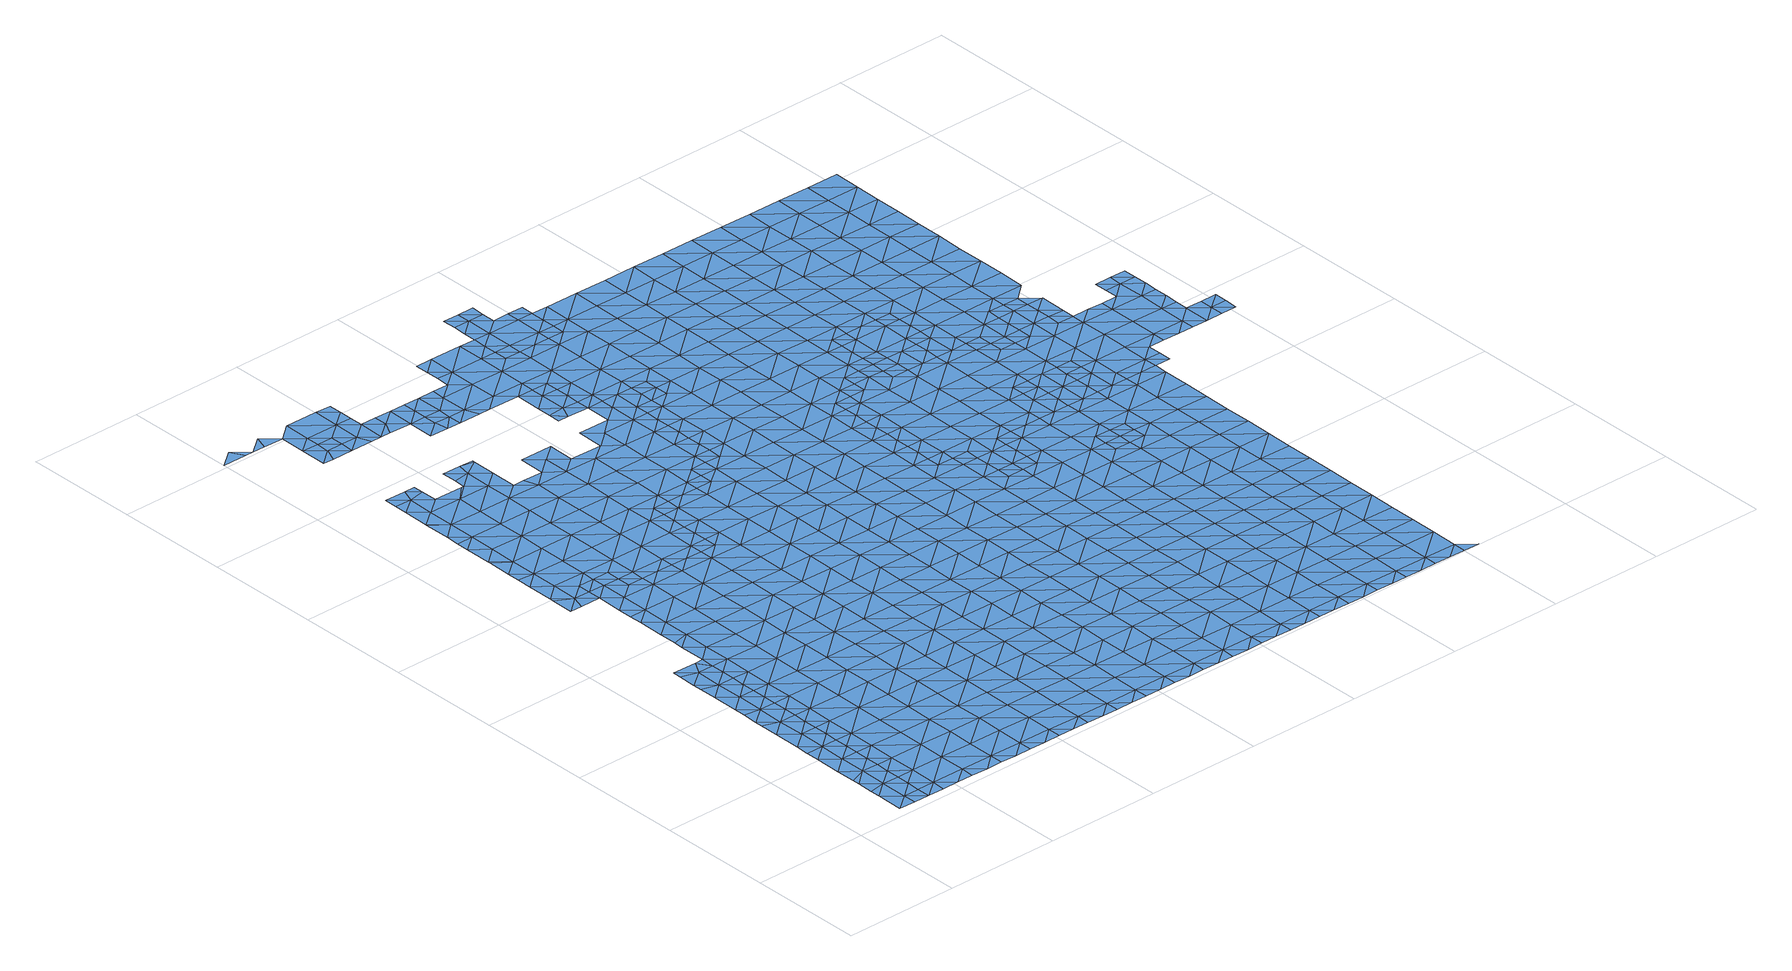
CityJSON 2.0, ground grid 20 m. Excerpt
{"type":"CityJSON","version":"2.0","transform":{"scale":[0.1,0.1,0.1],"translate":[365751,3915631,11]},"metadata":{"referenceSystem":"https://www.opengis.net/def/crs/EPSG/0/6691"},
"CityObjects":{
"waterbody1":{"type":"WaterBody","attributes":{"name":"9","class":"1140","function":"1","WaterBodyRiverFloodingRiskAttribute.description":"5","WaterBodyRiverFloodingRiskAttribute.rankOrg":"2","WaterBodyRiverFloodingRiskAttribute.adminType":"2","WaterBodyRiverFloodingRiskAttribute.scale":"L1"},"geometry":[{"type":"MultiSurface","lod":"1","boundaries":[[[0,1,2]],[[3,0,2]],[[1,4,2]],[[2,5,3]],[[6,5,7]],[[6,3,5]],[[4,8,2]],[[5,9,7]],[[9,10,11]],[[11,7,9]],[[8,12,2]],[[13,5,2]],[[9,14,10]],[[14,15,16]],[[16,10,14]],[[17,9,5]],[[18,12,8]],[[19,15,14]],[[20,15,19]],[[21,20,19]],[[13,2,12]],[[19,22,21]],[[23,21,22]],[[18,24,12]],[[25,23,22]],[[17,5,13]],[[14,9,17]],[[26,27,28]],[[17,29,14]],[[26,25,22]],[[28,25,26]],[[19,14,29]],[[12,30,13]],[[30,12,24]],[[31,32,33]],[[31,27,32]],[[27,26,32]],[[30,34,13]],[[19,29,35]],[[36,37,38]],[[22,19,39]],[[36,33,32]],[[38,33,36]],[[30,24,40]],[[39,19,35]],[[26,22,39]],[[41,29,17]],[[42,32,26]],[[36,43,37]],[[17,13,44]],[[45,37,43]],[[40,46,30]],[[44,13,34]],[[47,45,43]],[[29,41,35]],[[43,48,47]],[[26,39,49]],[[50,48,51]],[[50,47,48]],[[46,52,30]],[[42,26,49]],[[36,32,42]],[[17,44,41]],[[35,53,39]],[[54,43,36]],[[55,51,48]],[[56,51,55]],[[54,48,43]],[[57,44,34]],[[58,59,56]],[[53,35,41]],[[60,49,39]],[[61,36,42]],[[34,30,62]],[[59,58,63]],[[58,56,55]],[[46,64,52]],[[62,30,52]],[[54,36,61]],[[65,55,48]],[[66,39,53]],[[58,67,63]],[[63,67,68]],[[64,69,52]],[[57,34,62]],[[41,44,57]],[[60,70,49]],[[70,61,42]],[[39,66,60]],[[65,48,54]],[[68,71,72]],[[57,73,41]],[[67,71,68]],[[42,49,70]],[[71,74,72]],[[53,41,73]],[[69,75,52]],[[76,62,52]],[[58,55,77]],[[77,55,65]],[[71,78,74]],[[75,76,52]],[[79,74,78]],[[80,81,61]],[[82,75,69]],[[67,58,83]],[[83,58,77]],[[53,73,84]],[[66,53,85]],[[86,71,67]],[[61,70,80]],[[54,61,81]],[[57,62,76]],[[87,79,88]],[[87,89,90]],[[85,53,84]],[[81,91,54]],[[79,78,88]],[[92,86,67]],[[60,66,93]],[[65,54,91]],[[89,87,88]],[[67,83,92]],[[71,94,78]],[[82,95,75]],[[73,57,96]],[[93,66,85]],[[70,60,93]],[[96,57,76]],[[91,97,65]],[[97,83,77]],[[78,98,88]],[[99,84,73]],[[77,65,97]],[[100,89,88]],[[101,76,75]],[[95,101,75]],[[80,70,102]],[[94,71,86]],[[78,94,98]],[[103,81,80]],[[73,96,104]],[[88,98,100]],[[83,105,92]],[[70,93,102]],[[106,89,100]],[[99,73,104]],[[85,84,99]],[[107,108,109]],[[110,80,102]],[[83,97,105]],[[92,111,86]],[[112,98,94]],[[95,113,101]],[[96,76,114]],[[109,115,107]],[[93,85,116]],[[103,80,110]],[[114,76,101]],[[91,81,103]],[[116,85,99]],[[117,102,93]],[[118,97,91]],[[119,92,105]],[[120,112,94]],[[113,121,101]],[[104,96,122]],[[122,96,114]],[[123,93,116]],[[94,86,111]],[[124,91,103]],[[92,119,111]],[[111,125,94]],[[99,104,126]],[[121,127,101]],[[128,129,115]],[[117,93,123]],[[110,102,117]],[[101,127,114]],[[118,91,124]],[[126,104,122]],[[130,116,99]],[[94,125,120]],[[105,97,131]],[[103,110,132]],[[131,97,118]],[[133,99,126]],[[134,127,121]],[[119,105,131]],[[135,123,116]],[[132,110,117]],[[136,129,128]],[[137,124,103]],[[138,120,125]],[[122,114,139]],[[140,126,122]],[[130,99,133]],[[139,114,127]],[[111,119,141]],[[142,117,123]],[[143,103,132]],[[144,118,124]],[[119,131,141]],[[141,145,111]],[[111,146,125]],[[134,147,127]],[[125,148,138]],[[135,116,130]],[[149,150,151]],[[137,103,143]],[[152,133,126]],[[117,142,132]],[[122,139,140]],[[140,153,126]],[[136,151,150]],[[146,148,125]],[[154,139,127]],[[153,152,126]],[[147,154,127]],[[144,124,137]],[[131,118,144]],[[155,130,133]],[[123,135,142]],[[132,156,143]],[[157,136,150]],[[111,145,146]],[[149,158,150]],[[155,135,130]],[[139,159,140]],[[160,154,147]],[[141,131,161]],[[156,132,142]],[[162,137,143]],[[161,131,144]],[[163,148,146]],[[164,153,140]],[[155,133,152]],[[165,142,135]],[[159,139,154]],[[166,167,168]],[[145,141,169]],[[170,168,167]],[[171,143,156]],[[137,162,144]],[[169,141,161]],[[158,170,167]],[[157,150,172]],[[169,173,145]],[[150,158,172]],[[160,174,154]],[[175,152,153]],[[165,135,155]],[[146,145,173]],[[176,156,142]],[[143,171,162]],[[140,159,164]],[[163,146,177]],[[178,161,144]],[[158,167,172]],[[179,177,146]],[[173,179,146]],[[166,180,167]],[[174,181,154]],[[157,172,182]],[[156,176,171]],[[183,144,162]],[[153,164,175]],[[175,184,152]],[[185,169,161]],[[142,165,186]],[[167,187,172]],[[187,167,180]],[[159,154,181]],[[188,164,159]],[[155,152,184]],[[189,162,171]],[[190,181,174]],[[142,186,176]],[[187,191,172]],[[181,188,159]],[[144,183,178]],[[179,192,177]],[[191,193,172]],[[192,194,195]],[[169,196,173]],[[197,198,180]],[[195,177,192]],[[182,172,193]],[[165,155,199]],[[180,198,187]],[[200,175,164]],[[201,186,165]],[[189,171,176]],[[193,202,182]],[[188,203,164]],[[204,183,162]],[[161,178,185]],[[155,184,199]],[[205,206,207]],[[190,208,181]],[[207,194,205]],[[209,201,165]],[[210,198,197]],[[211,187,198]],[[212,184,175]],[[194,192,205]],[[179,173,196]],[[213,162,189]],[[169,185,196]],[[165,199,209]],[[205,214,206]],[[196,215,179]],[[179,216,192]],[[217,188,181]],[[218,214,219]],[[200,212,175]],[[208,217,181]],[[212,199,184]],[[218,206,214]],[[201,220,186]],[[220,189,176]],[[204,162,213]],[[164,203,200]],[[221,185,178]],[[198,222,211]],[[210,222,198]],[[176,186,220]],[[178,183,221]],[[223,219,214]],[[224,196,185]],[[216,179,215]],[[205,192,216]],[[225,214,205]],[[217,226,188]],[[188,227,203]],[[183,204,221]],[[212,228,199]],[[199,229,209]],[[221,224,185]],[[230,222,210]],[[208,231,217]],[[216,225,205]],[[226,227,188]],[[214,232,223]],[[233,230,210]],[[213,189,234]],[[213,235,204]],[[236,215,196]],[[209,237,201]],[[189,220,234]],[[224,238,196]],[[231,239,217]],[[225,240,214]],[[229,199,228]],[[237,220,201]],[[241,222,230]],[[200,242,212]],[[214,240,232]],[[200,203,242]],[[204,243,221]],[[213,234,235]],[[233,244,230]],[[215,245,216]],[[239,246,217]],[[247,228,212]],[[237,209,229]],[[248,234,220]],[[203,227,242]],[[245,225,216]],[[243,204,235]],[[196,238,236]],[[249,230,244]],[[241,230,249]],[[226,217,246]],[[250,232,240]],[[251,229,228]],[[252,246,239]],[[224,221,253]],[[254,255,256]],[[245,215,236]],[[248,220,237]],[[212,242,247]],[[257,238,224]],[[244,254,256]],[[258,240,225]],[[221,243,253]],[[259,249,244]],[[256,255,260]],[[227,226,261]],[[262,250,240]],[[263,264,234]],[[265,257,224]],[[229,266,237]],[[259,244,256]],[[267,258,225]],[[226,246,261]],[[268,243,235]],[[228,247,251]],[[251,266,229]],[[267,225,245]],[[234,248,263]],[[235,234,264]],[[224,253,265]],[[252,269,246]],[[270,256,260]],[[242,227,271]],[[271,227,261]],[[272,249,259]],[[257,273,238]],[[237,274,248]],[[271,275,242]],[[243,268,253]],[[236,273,245]],[[262,240,258]],[[236,238,273]],[[276,259,256]],[[247,242,275]],[[269,277,246]],[[278,256,270]],[[268,235,264]],[[274,237,266]],[[246,279,261]],[[275,280,247]],[[245,281,267]],[[248,282,263]],[[278,276,256]],[[268,283,253]],[[253,284,265]],[[285,286,287]],[[272,259,288]],[[277,279,246]],[[285,262,258]],[[287,262,285]],[[289,277,269]],[[290,248,274]],[[261,291,271]],[[251,247,292]],[[267,293,258]],[[245,273,281]],[[279,291,261]],[[291,275,271]],[[294,286,285]],[[292,295,251]],[[295,274,266]],[[288,259,276]],[[282,296,263]],[[247,280,292]],[[297,273,257]],[[248,290,282]],[[253,283,284]],[[266,251,295]],[[278,270,298]],[[264,263,296]],[[258,299,285]],[[257,265,297]],[[289,300,277]],[[267,281,293]],[[293,299,258]],[[285,301,294]],[[268,264,296]],[[297,265,284]],[[302,281,273]],[[274,303,290]],[[304,288,276]],[[305,288,304]],[[306,305,304]],[[298,307,278]],[[308,276,278]],[[280,275,309]],[[300,310,277]],[[277,310,279]],[[283,268,311]],[[312,284,283]],[[280,313,292]],[[314,306,315]],[[285,316,301]],[[275,291,309]],[[274,295,303]],[[303,317,290]],[[306,304,315]],[[307,308,278]],[[268,296,311]],[[273,297,302]],[[318,291,279]],[[285,299,316]],[[319,307,298]],[[282,290,317]],[[313,280,309]],[[292,320,295]],[[312,283,311]],[[284,321,297]],[[322,299,293]],[[304,276,308]],[[281,302,323]],[[324,325,326]],[[300,327,310]],[[293,281,328]],[[329,309,291]],[[330,315,304]],[[326,301,324]],[[296,282,331]],[[332,311,296]],[[320,292,313]],[[301,316,324]],[[331,282,317]],[[279,310,318]],[[321,284,312]],[[297,333,302]],[[281,323,328]],[[319,334,307]],[[299,322,316]],[[324,335,325]],[[327,336,310]],[[337,304,308]],[[338,335,339]],[[303,295,340]],[[338,325,335]],[[341,342,343]],[[341,344,342]],[[340,295,320]],[[332,296,331]],[[291,318,329]],[[329,345,309]],[[342,344,346]],[[333,297,321]],[[303,347,317]],[[293,328,322]],[[332,348,311]],[[349,324,316]],[[330,304,337]],[[302,350,323]],[[307,351,308]],[[313,309,345]],[[352,347,303]],[[353,339,354]],[[355,356,334]],[[351,307,334]],[[348,357,311]],[[356,343,342]],[[355,343,356]],[[339,335,354]],[[358,353,354]],[[345,359,313]],[[360,302,333]],[[303,340,352]],[[346,361,342]],[[317,362,331]],[[363,316,322]],[[312,311,357]],[[318,310,364]],[[337,308,365]],[[310,336,364]],[[320,313,359]],[[366,340,320]],[[347,362,317]],[[367,329,318]],[[368,358,354]],[[369,358,368]],[[357,370,312]],[[370,333,321]],[[351,334,356]],[[350,302,360]],[[365,371,337]],[[372,330,337]],[[331,362,332]],[[373,369,368]],[[374,354,335]],[[359,366,320]],[[316,363,349]],[[321,312,370]],[[336,375,364]],[[328,323,376]],[[377,356,342]],[[367,345,329]],[[378,308,351]],[[335,324,374]],[[379,373,368]],[[365,308,378]],[[380,342,361]],[[372,337,371]],[[381,318,364]],[[340,382,352]],[[376,323,350]],[[322,328,376]],[[332,383,348]],[[333,384,360]],[[324,349,374]],[[385,330,372]],[[354,386,368]],[[375,387,364]],[[356,377,351]],[[318,381,367]],[[368,388,379]],[[389,365,378]],[[382,340,366]],[[352,390,347]],[[363,322,391]],[[392,349,363]],[[348,393,357]],[[380,361,394]],[[384,333,370]],[[332,362,383]],[[386,354,374]],[[395,381,364]],[[342,380,377]],[[322,376,391]],[[396,388,368]],[[397,378,351]],[[387,395,364]],[[386,396,368]],[[350,360,398]],[[378,399,389]],[[393,348,383]],[[345,367,400]],[[359,345,401]],[[357,402,370]],[[359,403,366]],[[398,360,384]],[[352,382,390]],[[394,404,380]],[[350,405,376]],[[406,351,377]],[[363,391,392]],[[392,407,349]],[[362,347,408]],[[345,400,401]],[[395,409,381]],[[381,410,367]],[[402,357,393]],[[374,349,407]],[[405,350,398]],[[347,390,408]],[[411,377,380]],[[376,412,391]],[[395,387,413]],[[404,411,380]],[[402,414,370]],[[374,415,386]],[[396,416,388]],[[417,398,384]],[[351,406,397]],[[416,404,418]],[[403,359,401]],[[382,366,403]],[[419,390,382]],[[399,378,397]],[[383,362,420]],[[421,400,367]],[[418,388,416]],[[384,370,414]],[[420,362,408]],[[412,376,405]],[[420,422,383]],[[423,417,384]],[[415,374,407]],[[414,423,384]],[[416,411,404]],[[413,424,395]],[[412,425,391]],[[410,381,409]],[[417,426,398]],[[415,427,386]],[[428,408,390]],[[411,429,377]],[[377,430,406]],[[393,383,422]],[[426,431,398]],[[432,399,397]],[[400,421,401]],[[419,382,403]],[[405,398,431]],[[429,430,377]],[[422,433,393]],[[434,407,392]],[[392,391,435]],[[431,436,405]],[[424,437,395]],[[396,386,438]],[[439,420,408]],[[402,440,414]],[[395,437,409]],[[367,410,421]],[[406,441,397]],[[402,393,433]],[[442,432,397]],[[436,443,405]],[[405,443,412]],[[428,390,419]],[[434,415,407]],[[421,444,401]],[[438,386,427]],[[428,439,408]],[[391,425,435]],[[430,441,406]],[[445,417,423]],[[446,410,409]],[[403,401,444]],[[447,419,403]],[[416,396,448]],[[441,442,397]],[[449,450,414]],[[451,422,420]],[[414,450,423]],[[402,452,440]],[[449,414,440]],[[453,454,412]],[[434,392,435]],[[412,443,453]],[[444,447,403]],[[448,396,438]],[[411,416,448]],[[425,412,454]],[[455,445,423]],[[402,433,452]],[[437,424,456]],[[415,457,427]],[[411,458,429]],[[450,455,423]],[[434,457,415]],[[459,460,425]],[[425,460,435]],[[419,461,428]],[[409,437,446]],[[462,433,422]],[[410,463,421]],[[425,454,459]],[[464,438,427]],[[447,461,419]],[[420,439,451]],[[465,440,452]],[[466,445,455]],[[456,467,437]],[[429,468,430]],[[441,469,442]],[[411,448,458]],[[469,470,471]],[[421,463,444]],[[472,473,435]],[[471,442,469]],[[410,446,474]],[[475,452,433]],[[435,460,472]],[[461,476,428]],[[422,451,477]],[[434,435,473]],[[438,478,448]],[[452,479,465]],[[430,480,441]],[[481,447,444]],[[427,457,464]],[[439,428,476]],[[429,458,468]],[[410,474,463]],[[482,437,467]],[[483,470,469]],[[484,470,483]],[[422,477,462]],[[463,481,444]],[[485,458,448]],[[478,438,464]],[[446,437,482]],[[441,486,469]],[[478,485,448]],[[451,439,487]],[[488,477,451]],[[446,489,474]],[[430,468,480]],[[475,433,462]],[[447,490,461]],[[487,439,476]],[[434,473,491]],[[479,452,475]],[[482,467,492]],[[493,464,457]],[[457,434,494]],[[495,476,461]],[[485,496,458]],[[489,446,482]],[[458,497,468]],[[474,498,463]],[[441,480,486]],[[491,473,499]],[[447,481,490]],[[451,487,488]],[[434,491,494]],[[492,500,482]],[[501,479,475]],[[502,479,501]],[[464,503,478]],[[504,487,476]],[[505,502,501]],[[468,506,480]],[[507,508,477]],[[469,486,509]],[[483,469,510]],[[495,461,490]],[[507,477,488]],[[474,489,498]],[[499,511,491]],[[493,457,494]],[[501,512,505]],[[497,458,496]],[[462,477,508]],[[478,503,485]],[[513,505,512]],[[469,509,510]],[[514,488,487]],[[515,513,512]],[[508,516,462]],[[516,501,475]],[[481,517,490]],[[518,519,491]],[[463,498,520]],[[518,491,511]],[[481,463,517]],[[476,495,504]],[[506,468,497]],[[486,480,506]],[[475,462,516]],[[494,491,519]],[[464,493,503]],[[521,515,512]],[[485,522,496]],[[489,482,523]],[[482,500,523]],[[506,524,486]],[[463,520,517]],[[490,525,495]],[[523,526,489]],[[527,493,494]],[[501,528,512]],[[487,504,514]],[[529,497,496]],[[514,530,488]],[[488,531,507]],[[509,486,524]],[[523,500,532]],[[498,489,526]],[[533,520,498]],[[485,503,522]],[[531,508,507]],[[524,534,509]],[[526,533,498]],[[521,512,535]],[[528,501,516]],[[490,517,525]],[[494,519,527]],[[536,535,512]],[[510,509,534]],[[528,536,512]],[[537,516,508]],[[532,538,523]],[[497,539,506]],[[527,540,493]],[[504,495,541]],[[496,522,529]],[[531,488,530]],[[534,542,510]],[[527,519,543]],[[503,493,540]],[[495,525,541]],[[544,537,508]],[[506,545,524]],[[546,547,520]],[[547,525,517]],[[514,504,548]],[[549,550,516]],[[497,529,539]],[[546,520,533]],[[549,516,537]],[[551,527,543]],[[552,530,514]],[[517,520,547]],[[528,516,550]],[[522,503,553]],[[504,541,548]],[[508,531,544]],[[554,535,536]],[[555,556,523]],[[523,538,555]],[[557,541,525]],[[503,540,553]],[[553,558,522]],[[506,539,545]],[[559,536,528]],[[560,561,527]],[[526,523,556]],[[527,561,540]],[[560,527,551]],[[529,522,558]],[[514,548,562]],[[563,537,544]],[[564,565,566]],[[538,567,555]],[[529,568,539]],[[533,526,556]],[[564,569,551]],[[558,568,529]],[[552,514,562]],[[570,553,540]],[[524,545,571]],[[534,524,572]],[[528,550,559]],[[573,570,540]],[[554,536,574]],[[569,564,566]],[[525,547,557]],[[540,561,573]],[[531,530,575]],[[576,574,536]],[[544,577,563]],[[567,578,555]],[[539,579,545]],[[546,533,580]],[[524,571,572]],[[581,551,569]],[[548,541,582]],[[568,579,539]],[[575,530,552]],[[580,533,556]],[[544,531,575]],[[550,583,559]],[[542,534,584]],[[580,585,546]],[[566,586,569]],[[546,587,547]],[[541,557,582]],[[588,558,553]],[[582,589,548]],[[536,559,576]],[[534,572,584]],[[588,553,570]],[[562,548,589]],[[579,590,545]],[[544,591,577]],[[586,592,569]],[[593,568,558]],[[589,594,562]],[[581,569,592]],[[559,583,595]],[[562,596,552]],[[571,545,590]],[[544,575,591]],[[597,574,576]],[[587,546,585]],[[557,547,587]],[[588,593,558]],[[590,598,571]],[[571,599,572]],[[600,576,559]],[[595,600,559]],[[588,570,601]],[[587,602,557]],[[603,604,595]],[[605,597,576]],[[586,606,592]],[[603,577,604]],[[582,557,602]],[[577,591,604]],[[593,607,568]],[[596,562,594]],[[575,552,596]],[[586,608,606]],[[602,609,582]],[[601,610,588]],[[579,568,607]],[[596,611,575]],[[599,571,598]],[[584,572,599]],[[600,595,604]],[[612,592,606]],[[589,582,609]],[[607,613,579]],[[591,575,611]],[[576,614,605]],[[589,615,594]],[[608,616,606]],[[609,615,589]],[[590,579,613]],[[610,617,588]],[[618,598,590]],[[611,619,591]],[[576,600,614]],[[588,617,593]],[[620,612,606]],[[621,584,599]],[[613,618,590]],[[604,591,619]],[[622,600,604]],[[623,596,594]],[[619,622,604]],[[624,605,614]],[[606,616,620]],[[593,625,607]],[[626,617,610]],[[617,625,593]],[[618,627,598]],[[598,628,599]],[[629,594,615]],[[596,623,611]],[[630,614,600]],[[631,613,607]],[[627,628,598]],[[614,632,624]],[[625,631,607]],[[620,616,633]],[[634,630,600]],[[594,629,623]],[[611,635,619]],[[616,636,633]],[[626,637,617]],[[621,599,628]],[[600,622,634]],[[638,620,633]],[[639,620,638]],[[631,640,613]],[[613,641,618]],[[628,642,621]],[[614,630,632]],[[643,639,638]],[[635,611,623]],[[636,644,633]],[[640,641,613]],[[641,627,618]],[[645,643,646]],[[622,619,647]],[[643,638,646]],[[637,645,646]],[[648,649,650]],[[647,619,635]],[[651,638,633]],[[625,617,652]],[[617,637,652]],[[653,628,627]],[[647,654,622]],[[655,632,630]],[[651,633,644]],[[641,653,627]],[[634,622,654]],[[644,650,656]],[[637,646,652]],[[657,630,634]],[[650,649,656]],[[631,625,658]],[[659,642,628]],[[654,660,634]],[[661,655,630]],[[651,662,638]],[[651,644,656]],[[625,652,658]],[[653,659,628]],[[649,663,656]],[[646,638,662]],[[640,631,664]],[[657,661,630]],[[665,652,646]],[[666,641,640]],[[631,658,664]],[[659,667,642]],[[668,669,656]],[[634,660,657]],[[656,663,668]],[[651,656,669]],[[670,646,662]],[[640,664,671]],[[672,673,651]],[[651,673,662]],[[672,651,669]],[[665,646,670]],[[658,652,665]],[[666,640,671]],[[653,641,666]],[[674,661,657]],[[653,675,659]],[[676,670,662]],[[664,658,677]],[[673,676,662]],[[677,658,665]],[[678,671,664]],[[679,653,666]],[[659,675,667]],[[680,665,670]],[[678,666,671]],[[681,664,677]],[[653,679,675]],[[676,680,670]],[[675,682,667]],[[673,683,676]],[[684,677,665]],[[678,664,681]],[[685,679,666]],[[680,684,665]],[[683,686,676]],[[687,681,677]],[[688,689,690]],[[685,666,678]],[[688,691,692]],[[679,693,675]],[[688,690,691]],[[691,694,692]],[[695,693,679]],[[693,682,675]],[[676,696,680]],[[687,677,684]],[[697,678,681]],[[695,679,685]],[[696,676,686]],[[698,692,694]],[[686,698,694]],[[699,697,681]],[[697,685,678]],[[699,681,687]],[[684,700,687]],[[680,696,701]],[[684,680,700]],[[697,702,685]],[[685,703,695]],[[682,693,704]],[[702,703,685]],[[703,693,695]],[[680,701,700]],[[700,705,687]],[[687,706,699]],[[707,704,693]],[[699,706,697]],[[703,707,693]],[[687,705,706]],[[697,708,702]],[[706,708,697]],[[707,709,704]],[[708,710,702]],[[703,702,711]],[[702,710,711]],[[707,712,709]],[[707,703,712]],[[703,711,712]],[[709,712,713]]]}]},
"waterbody2":{"type":"WaterBody","attributes":{"name":"9","class":"1140","function":"1","WaterBodyRiverFloodingRiskAttribute.description":"5","WaterBodyRiverFloodingRiskAttribute.rankOrg":"1","WaterBodyRiverFloodingRiskAttribute.adminType":"2","WaterBodyRiverFloodingRiskAttribute.scale":"L1"},"geometry":[{"type":"MultiSurface","lod":"1","boundaries":[[[45,47,714]],[[715,716,717]],[[715,717,718]],[[719,714,720]],[[721,718,722]],[[722,718,723]],[[722,723,724]],[[725,726,727]],[[725,727,728]],[[714,719,729]],[[7,11,718]],[[37,45,714]],[[730,731,732]],[[732,27,31]],[[21,23,733]],[[15,734,723]],[[20,734,15]],[[726,735,733]],[[736,734,735]],[[735,734,733]],[[733,734,21]],[[20,21,734]],[[23,25,733]],[[727,733,25]],[[28,727,25]],[[27,732,727]],[[28,27,727]],[[31,33,732]],[[732,33,730]],[[38,730,33]],[[37,714,730]],[[38,37,730]],[[715,718,721]],[[737,714,47]],[[47,50,737]],[[738,737,739]],[[50,739,737]],[[739,50,51]],[[11,10,718]],[[6,7,717]],[[6,717,3]],[[3,717,740]],[[717,741,740]],[[742,740,741]],[[740,742,743]],[[744,737,738]],[[720,737,744]],[[714,737,720]],[[730,714,729]],[[730,729,731]],[[745,732,731]],[[745,728,732]],[[728,727,732]],[[727,726,733]],[[734,736,724]],[[724,723,734]],[[10,723,718]],[[717,7,718]],[[741,717,716]],[[743,1,740]],[[0,3,740]],[[10,16,723]],[[16,15,723]],[[1,0,740]]]}]},
"waterbody3":{"type":"WaterBody","attributes":{"name":"9","class":"1140","function":"1","WaterBodyRiverFloodingRiskAttribute.description":"5","WaterBodyRiverFloodingRiskAttribute.rankOrg":"1","WaterBodyRiverFloodingRiskAttribute.adminType":"2","WaterBodyRiverFloodingRiskAttribute.scale":"L1"},"geometry":[{"type":"MultiSurface","lod":"1","boundaries":[[[168,170,746]],[[746,170,149]],[[747,746,748]],[[151,748,746]],[[168,746,747]],[[149,151,746]],[[158,149,170]]]}]},
"waterbody4":{"type":"WaterBody","attributes":{"name":"9","class":"1140","function":"1","WaterBodyRiverFloodingRiskAttribute.description":"5","WaterBodyRiverFloodingRiskAttribute.rankOrg":"1","WaterBodyRiverFloodingRiskAttribute.adminType":"2","WaterBodyRiverFloodingRiskAttribute.scale":"L1"},"geometry":[{"type":"MultiSurface","lod":"1","boundaries":[[[749,750,751]],[[752,749,751]],[[752,753,749]],[[754,753,752]],[[755,753,754]],[[756,753,755]],[[757,755,754]],[[87,758,79]],[[759,760,761]],[[762,761,760]],[[761,762,763]],[[763,764,765]],[[765,764,758]],[[90,766,765]],[[758,90,765]],[[87,90,758]],[[89,106,766]],[[767,766,106]],[[766,767,768]],[[766,768,761]],[[761,768,769]],[[770,769,768]],[[769,770,771]],[[772,771,770]],[[771,772,773]],[[774,771,773]],[[771,774,775]],[[775,774,753]],[[775,753,776]],[[759,761,769]],[[777,778,779]],[[778,780,781]],[[782,339,783]],[[784,779,785]],[[777,779,784]],[[777,784,786]],[[777,786,787]],[[787,778,777]],[[787,780,778]],[[788,780,787]],[[325,338,782]],[[789,790,780]],[[791,789,780]],[[791,780,788]],[[792,791,788]],[[793,791,792]],[[794,791,793]],[[795,794,793]],[[794,795,796]],[[750,794,796]],[[797,794,750]],[[794,797,789]],[[789,797,798]],[[789,798,799]],[[799,798,800]],[[801,799,800]],[[799,801,790]],[[790,801,781]],[[781,801,802]],[[782,781,802]],[[781,782,783]],[[781,783,778]],[[778,783,779]],[[779,783,358]],[[369,779,358]],[[369,373,779]],[[379,418,803]],[[388,418,379]],[[804,805,806]],[[805,807,806]],[[808,807,805]],[[807,808,809]],[[810,752,811]],[[812,752,810]],[[754,812,805]],[[813,814,811]],[[811,751,813]],[[751,815,813]],[[751,796,815]],[[816,793,792]],[[817,816,792]],[[325,782,802]],[[802,801,286]],[[780,790,781]],[[789,799,790]],[[801,800,818]],[[798,819,800]],[[797,820,798]],[[789,791,794]],[[797,750,773]],[[813,821,822]],[[813,823,821]],[[821,823,824]],[[815,823,813]],[[813,822,814]],[[808,805,812]],[[757,805,804]],[[805,757,754]],[[751,750,796]],[[792,788,817]],[[754,752,812]],[[752,751,811]],[[825,771,775]],[[753,774,749]],[[753,756,776]],[[826,775,776]],[[827,759,828]],[[418,404,394]],[[418,394,803]],[[803,373,379]],[[373,785,779]],[[784,785,344]],[[829,758,764]],[[761,763,765]],[[758,829,830]],[[831,106,100]],[[89,766,90]],[[767,106,831]],[[768,767,832]],[[765,766,761]],[[833,834,835]],[[833,835,836]],[[836,835,831]],[[353,358,783]],[[836,831,120]],[[112,120,831]],[[837,79,758]],[[837,758,830]],[[838,828,825]],[[775,838,825]],[[775,826,838]],[[772,770,839]],[[394,361,803]],[[361,373,803]],[[361,785,373]],[[361,346,785]],[[346,344,785]],[[827,760,759]],[[772,797,773]],[[774,773,750]],[[774,750,749]],[[770,768,832]],[[769,771,759]],[[771,825,759]],[[825,828,759]],[[98,112,100]],[[100,112,831]],[[120,138,836]],[[835,767,831]],[[148,833,836]],[[834,840,835]],[[195,194,833]],[[207,206,834]],[[138,148,836]],[[163,833,148]],[[833,177,195]],[[163,177,833]],[[338,339,782]],[[783,339,353]],[[294,802,286]],[[219,223,800]],[[206,840,834]],[[206,218,840]],[[820,797,772]],[[839,820,772]],[[839,798,820]],[[798,839,819]],[[839,841,819]],[[770,841,839]],[[832,841,770]],[[767,841,832]],[[835,841,767]],[[835,840,841]],[[841,840,819]],[[219,800,819]],[[840,219,819]],[[218,219,840]],[[223,232,800]],[[232,818,800]],[[232,250,818]],[[250,262,818]],[[287,818,262]],[[286,801,818]],[[287,286,818]],[[294,301,802]],[[301,326,802]],[[326,325,802]],[[834,194,207]],[[194,834,833]]]}]},
"waterbody5":{"type":"WaterBody","attributes":{"name":"9","class":"1140","function":"1","WaterBodyRiverFloodingRiskAttribute.description":"5","WaterBodyRiverFloodingRiskAttribute.rankOrg":"1","WaterBodyRiverFloodingRiskAttribute.adminType":"2","WaterBodyRiverFloodingRiskAttribute.scale":"L1"},"geometry":[{"type":"MultiSurface","lod":"1","boundaries":[[[244,233,254]],[[254,842,255]],[[842,843,844]],[[254,843,842]],[[233,843,254]],[[210,844,843]],[[233,210,843]]]}]},
"waterbody6":{"type":"WaterBody","attributes":{"name":"9","class":"1140","function":"1","WaterBodyRiverFloodingRiskAttribute.description":"5","WaterBodyRiverFloodingRiskAttribute.rankOrg":"1","WaterBodyRiverFloodingRiskAttribute.adminType":"2","WaterBodyRiverFloodingRiskAttribute.scale":"L1"},"geometry":[{"type":"MultiSurface","lod":"1","boundaries":[[[355,845,343]],[[341,343,846]],[[355,334,845]],[[845,334,319]],[[847,344,846]],[[344,341,846]],[[848,847,846]],[[847,848,849]],[[848,846,850]],[[846,343,845]],[[845,850,846]],[[298,850,845]],[[319,298,845]]]}]},
"waterbody7":{"type":"WaterBody","attributes":{"name":"9","class":"1140","function":"1","WaterBodyRiverFloodingRiskAttribute.description":"5","WaterBodyRiverFloodingRiskAttribute.rankOrg":"1","WaterBodyRiverFloodingRiskAttribute.adminType":"2","WaterBodyRiverFloodingRiskAttribute.scale":"L1"},"geometry":[{"type":"MultiSurface","lod":"1","boundaries":[[[851,852,853]],[[854,855,856]],[[484,857,470]],[[385,372,858]],[[858,372,859]],[[854,856,852]],[[856,853,852]],[[851,860,852]],[[858,852,860]],[[852,858,861]],[[861,858,857]],[[857,858,862]],[[470,857,862]],[[470,862,471]],[[471,862,442]],[[432,442,862]],[[389,399,859]],[[371,389,859]],[[371,365,389]],[[860,385,858]],[[861,854,852]],[[863,861,857]],[[863,857,484]],[[859,862,858]],[[862,399,432]],[[399,862,859]],[[371,859,372]],[[864,863,484]]]}]},
"waterbody8":{"type":"WaterBody","attributes":{"name":"9","class":"1140","function":"1","WaterBodyRiverFloodingRiskAttribute.description":"5","WaterBodyRiverFloodingRiskAttribute.rankOrg":"1","WaterBodyRiverFloodingRiskAttribute.adminType":"2","WaterBodyRiverFloodingRiskAttribute.scale":"L1"},"geometry":[{"type":"MultiSurface","lod":"1","boundaries":[[[583,865,603]],[[563,577,865]],[[549,865,550]],[[549,563,865]],[[583,550,865]],[[563,549,537]],[[595,583,603]],[[577,603,865]]]}]},
"waterbody9":{"type":"WaterBody","attributes":{"name":"9","class":"1140","function":"1","WaterBodyRiverFloodingRiskAttribute.description":"5","WaterBodyRiverFloodingRiskAttribute.rankOrg":"1","WaterBodyRiverFloodingRiskAttribute.adminType":"2","WaterBodyRiverFloodingRiskAttribute.scale":"L1"},"geometry":[{"type":"MultiSurface","lod":"1","boundaries":[[[866,643,645]],[[866,867,643]],[[639,643,867]],[[639,867,620]],[[626,610,866]],[[645,626,866]],[[868,560,581]],[[551,581,560]],[[866,868,867]],[[869,610,601]],[[601,570,869]],[[570,573,869]],[[868,592,867]],[[581,592,868]],[[592,612,867]],[[612,620,867]],[[866,610,869]],[[626,645,637]],[[866,869,868]],[[573,561,869]],[[561,868,869]],[[560,868,561]]]}]},
"waterbody10":{"type":"WaterBody","attributes":{"name":"9","class":"1140","function":"1","WaterBodyRiverFloodingRiskAttribute.description":"5","WaterBodyRiverFloodingRiskAttribute.rankOrg":"2","WaterBodyRiverFloodingRiskAttribute.adminType":"2","WaterBodyRiverFloodingRiskAttribute.scale":"L1"},"geometry":[{"type":"MultiSurface","lod":"1","boundaries":[[[870,871,872]],[[873,872,871]],[[874,872,873]],[[874,875,872]],[[876,877,878]],[[876,879,877]],[[879,875,877]],[[880,877,875]],[[880,881,877]],[[877,881,882]],[[872,875,879]],[[883,874,873]],[[879,870,872]],[[882,878,877]]]}]},
"waterbody11":{"type":"WaterBody","attributes":{"name":"9","class":"1140","function":"1","WaterBodyRiverFloodingRiskAttribute.description":"5","WaterBodyRiverFloodingRiskAttribute.rankOrg":"1","WaterBodyRiverFloodingRiskAttribute.adminType":"2","WaterBodyRiverFloodingRiskAttribute.scale":"L1"},"geometry":[{"type":"MultiSurface","lod":"1","boundaries":[[[608,884,616]],[[885,884,886]],[[887,884,885]],[[884,888,889]],[[887,888,884]],[[890,888,887]],[[891,890,887]],[[890,891,881]],[[880,890,881]],[[873,871,892]],[[871,870,893]],[[632,655,894]],[[632,894,871]],[[632,871,893]],[[624,632,893]],[[636,616,889]],[[650,636,889]],[[636,650,644]],[[649,648,895]],[[888,895,648]],[[896,895,888]],[[897,895,896]],[[897,896,898]],[[898,896,883]],[[898,883,892]],[[898,892,899]],[[900,899,892]],[[901,902,899]],[[900,901,899]],[[900,903,901]],[[904,903,905]],[[900,905,903]],[[892,905,900]],[[905,892,894]],[[905,894,661]],[[674,906,905]],[[674,905,661]],[[907,908,901]],[[901,908,909]],[[909,908,910]],[[911,912,913]],[[911,913,914]],[[914,915,911]],[[911,915,916]],[[454,917,918]],[[919,912,911]],[[911,920,919]],[[916,920,911]],[[921,922,923]],[[924,925,922]],[[921,924,922]],[[921,926,924]],[[927,928,929]],[[929,923,927]],[[930,928,931]],[[930,931,912]],[[912,931,909]],[[912,909,913]],[[910,913,909]],[[932,669,933]],[[933,692,932]],[[692,698,932]],[[683,698,686]],[[683,673,932]],[[672,932,673]],[[668,663,933]],[[933,663,897]],[[933,897,689]],[[933,689,688]],[[934,935,690]],[[935,934,936]],[[902,936,934]],[[936,902,931]],[[927,936,931]],[[936,927,937]],[[937,927,922]],[[938,937,922]],[[465,479,939]],[[454,453,917]],[[453,443,917]],[[479,502,939]],[[502,505,939]],[[940,939,505]],[[939,940,450]],[[449,939,450]],[[449,465,939]],[[440,465,449]],[[543,519,941]],[[551,543,564]],[[519,518,941]],[[942,511,943]],[[564,543,941]],[[565,942,886]],[[885,886,944]],[[887,885,891]],[[881,891,945]],[[880,875,890]],[[890,875,896]],[[874,896,875]],[[893,870,879]],[[605,624,893]],[[472,460,943]],[[946,947,948]],[[917,949,918]],[[443,950,917]],[[947,946,951]],[[436,950,443]],[[431,426,952]],[[455,450,940]],[[952,466,951]],[[951,515,947]],[[505,513,940]],[[521,947,515]],[[521,535,947]],[[608,586,884]],[[886,884,586]],[[518,511,941]],[[942,941,511]],[[511,499,943]],[[499,473,943]],[[473,472,943]],[[459,454,918]],[[459,918,460]],[[460,918,943]],[[942,944,886]],[[942,943,944]],[[918,944,943]],[[944,918,949]],[[949,885,944]],[[953,885,949]],[[885,953,891]],[[945,891,953]],[[947,954,948]],[[882,881,945]],[[878,882,945]],[[876,878,955]],[[879,605,893]],[[955,879,876]],[[879,955,605]],[[597,605,955]],[[597,955,574]],[[878,574,955]],[[947,535,954]],[[554,954,535]],[[554,574,954]],[[954,574,878]],[[945,954,878]],[[954,945,948]],[[948,945,953]],[[948,953,949]],[[948,949,946]],[[946,949,917]],[[950,946,917]],[[946,950,951]],[[951,950,952]],[[884,889,616]],[[648,650,889]],[[649,895,663]],[[888,648,889]],[[888,890,896]],[[897,898,934]],[[874,883,896]],[[883,873,892]],[[899,934,898]],[[871,894,892]],[[655,661,894]],[[905,906,904]],[[907,901,903]],[[902,901,909]],[[952,950,431]],[[436,431,950]],[[426,417,952]],[[445,952,417]],[[445,466,952]],[[940,466,455]],[[466,940,951]],[[951,940,515]],[[513,515,940]],[[941,942,565]],[[941,565,564]],[[566,565,886]],[[698,683,932]],[[672,669,932]],[[669,668,933]],[[663,895,897]],[[689,897,934]],[[688,692,933]],[[690,689,934]],[[956,935,936]],[[902,934,899]],[[931,902,909]],[[927,931,928]],[[923,922,927]],[[937,956,936]],[[925,938,922]],[[886,586,566]]]}]}
},
"vertices":[
[151,41,4],[151,18,4],[180,40,4],[152,64,4],[179,17,4],[181,87,4],[152,87,4],[152,110,4],[208,17,4],[181,133,4],[153,156,4],[153,133,4],[237,40,4],[237,86,4],[182,179,4],[154,203,4],[154,180,4],[238,132,4],[236,17,4],[183,225,4],[154,226,4],[155,249,4],[183,272,4],[155,272,4],[265,16,4],[155,295,4],[184,318,4],[156,341,4],[156,318,4],[239,178,4],[293,39,4],[156,364,4],[185,364,4],[157,387,4],[294,85,4],[239,224,4],[185,410,4],[157,434,4],[157,411,4],[240,271,4],[293,16,4],[295,177,4],[241,363,4],[186,456,4],[295,131,4],[158,457,4],[321,15,4],[158,480,4],[187,503,4],[241,317,4],[158,503,4],[159,526,4],[350,38,4],[296,224,4],[243,456,4],[187,549,4],[159,572,4],[352,130,4],[188,595,4],[160,588,4],[298,316,4],[242,409,4],[351,84,4],[160,619,4],[350,15,4],[244,502,4],[297,270,4],[189,641,4],[161,665,4],[378,14,4],[298,362,4],[190,687,4],[161,687,4],[352,177,4],[161,711,4],[407,37,4],[408,83,4],[244,548,4],[190,734,4],[162,757,4],[299,408,4],[300,455,4],[407,14,4],[245,594,4],[353,223,4],[354,269,4],[246,687,4],[162,780,4],[191,780,4],[191,803,4],[163,803,4],[300,501,4],[246,640,4],[354,315,4],[247,733,4],[435,14,4],[408,130,4],[301,547,4],[219,756,4],[410,222,4],[219,779,4],[464,36,4],[355,361,4],[356,454,4],[409,176,4],[302,593,4],[220,803,4],[30,1429,4],[1,1407,4],[43,1406,4],[356,408,4],[303,686,4],[247,756,4],[463,13,4],[464,82,4],[58,1406,4],[410,268,4],[412,361,4],[358,546,4],[302,640,4],[276,756,4],[492,13,4],[465,129,4],[411,314,4],[357,500,4],[304,732,4],[466,175,4],[520,35,4],[80,1406,4],[87,1429,4],[467,267,4],[358,592,4],[412,407,4],[466,221,4],[520,12,4],[468,314,4],[115,1405,4],[414,499,4],[304,755,4],[521,82,4],[522,128,4],[359,639,4],[469,360,4],[413,453,4],[415,545,4],[360,685,4],[361,731,4],[549,12,4],[332,755,4],[143,1358,4],[143,1382,4],[114,1359,4],[523,220,4],[523,174,4],[577,35,4],[524,266,4],[469,406,4],[144,1428,4],[171,1358,4],[578,81,4],[577,11,4],[415,592,4],[471,498,4],[361,754,4],[579,127,4],[525,313,4],[208,1311,4],[199,1334,4],[170,1312,4],[416,638,4],[171,1335,4],[470,452,4],[200,1381,4],[417,684,4],[605,11,4],[579,173,4],[526,405,4],[389,754,4],[472,591,4],[417,730,4],[227,1311,4],[634,34,4],[201,1427,4],[471,545,4],[580,219,4],[473,637,4],[525,359,4],[228,1357,4],[635,80,4],[527,451,4],[634,11,4],[228,1380,4],[418,777,4],[229,1403,4],[390,800,4],[390,777,4],[473,683,4],[244,1311,4],[256,1334,4],[581,266,4],[636,172,4],[582,358,4],[229,1426,4],[635,126,4],[528,544,4],[419,823,4],[391,846,4],[390,823,4],[662,10,4],[581,312,4],[284,1310,4],[256,1357,4],[637,219,4],[527,498,4],[419,869,4],[474,729,4],[475,776,4],[691,33,4],[391,869,4],[391,892,4],[583,404,4],[529,590,4],[285,1356,4],[420,892,4],[529,636,4],[475,822,4],[692,79,4],[692,125,4],[638,265,4],[638,311,4],[313,1333,4],[690,10,4],[448,892,4],[312,1310,4],[583,450,4],[584,497,4],[531,729,4],[639,357,4],[530,682,4],[719,9,4],[476,868,4],[313,1356,4],[693,171,4],[585,543,4],[341,1309,4],[532,775,4],[748,32,4],[694,218,4],[640,403,4],[341,1355,4],[476,891,4],[694,264,4],[747,9,4],[586,589,4],[340,1286,4],[340,1263,4],[369,1286,4],[587,682,4],[533,867,4],[369,1332,4],[378,1262,4],[748,78,4],[505,891,4],[640,450,4],[641,496,4],[586,635,4],[695,310,4],[532,821,4],[642,542,4],[776,8,4],[397,1262,4],[749,124,4],[370,1355,4],[588,728,4],[696,356,4],[750,171,4],[426,1331,4],[804,31,4],[426,1285,4],[805,77,4],[750,217,4],[588,774,4],[697,449,4],[642,588,4],[643,634,4],[534,913,4],[506,937,4],[505,914,4],[398,1355,4],[804,8,4],[696,403,4],[806,124,4],[751,263,4],[589,820,4],[534,937,4],[752,309,4],[698,495,4],[644,681,4],[454,1261,4],[590,866,4],[832,8,4],[562,936,4],[644,727,4],[752,355,4],[427,1377,4],[399,1378,4],[399,1401,4],[482,1284,4],[483,1330,4],[806,170,4],[861,30,4],[698,541,4],[699,587,4],[807,216,4],[399,1424,4],[428,1424,4],[590,913,4],[753,402,4],[862,77,4],[482,1261,4],[808,262,4],[700,634,4],[646,866,4],[645,773,4],[591,959,4],[563,982,4],[563,959,4],[861,7,4],[646,819,4],[863,123,4],[484,1423,4],[754,448,4],[755,494,4],[700,680,4],[510,1260,4],[592,1005,4],[889,7,4],[484,1376,4],[563,1005,4],[564,1029,4],[809,308,4],[509,1191,4],[538,1191,4],[510,1214,4],[509,1168,4],[863,169,4],[537,1168,4],[810,401,4],[755,540,4],[648,958,4],[702,772,4],[539,1283,4],[809,355,4],[564,1052,4],[592,1051,4],[510,1237,4],[538,1237,4],[756,587,4],[564,1075,4],[864,215,4],[701,726,4],[566,1167,4],[811,447,4],[647,912,4],[918,29,4],[512,1353,4],[865,261,4],[919,122,4],[593,1097,4],[565,1098,4],[757,633,4],[512,1376,4],[512,1399,4],[565,1121,4],[649,1004,4],[918,6,4],[703,818,4],[595,1236,4],[540,1329,4],[593,1121,4],[595,1190,4],[919,76,4],[865,308,4],[811,493,4],[757,679,4],[513,1422,4],[649,1050,4],[946,6,4],[622,1120,4],[540,1352,4],[866,354,4],[703,865,4],[704,911,4],[812,539,4],[594,1167,4],[975,29,4],[650,1097,4],[597,1329,4],[758,725,4],[569,1352,4],[920,168,4],[921,214,4],[813,586,4],[921,261,4],[623,1166,4],[759,771,4],[596,1282,4],[705,957,4],[867,400,4],[975,75,4],[976,121,4],[651,1189,4],[759,818,4],[974,5,4],[813,632,4],[705,1003,4],[651,1143,4],[786,702,4],[622,1143,4],[922,307,4],[867,446,4],[977,167,4],[868,492,4],[814,678,4],[1003,5,4],[760,864,4],[786,725,4],[706,1050,4],[923,353,4],[652,1235,4],[653,1281,4],[787,748,4],[597,1352,4],[869,539,4],[761,956,4],[761,910,4],[787,771,4],[1031,28,4],[707,1096,4],[923,399,4],[841,608,4],[653,1328,4],[625,1351,4],[787,794,4],[977,213,4],[814,701,4],[1032,74,4],[978,260,4],[707,1142,4],[842,632,4],[842,655,4],[924,445,4],[869,585,4],[788,817,4],[788,840,4],[842,678,4],[1031,5,4],[762,1002,4],[708,1188,4],[788,863,4],[789,887,4],[979,306,4],[926,538,4],[1034,166,4],[763,1049,4],[870,608,4],[843,701,4],[1060,4,4],[709,1234,4],[654,1374,4],[626,1397,4],[626,1374,4],[789,910,4],[789,933,4],[1033,120,4],[926,584,4],[980,352,4],[925,492,4],[763,1095,4],[898,608,4],[709,1281,4],[1034,213,4],[1088,27,4],[655,1420,4],[626,1421,4],[764,1141,4],[710,1327,4],[980,398,4],[981,445,4],[1089,73,4],[1035,259,4],[818,955,4],[1088,4,4],[820,1048,4],[819,1002,4],[1036,305,4],[765,1187,4],[766,1234,4],[1090,119,4],[818,932,4],[1116,3,4],[927,630,4],[899,631,4],[820,1094,4],[1036,351,4],[899,654,4],[766,1280,4],[982,491,4],[982,537,4],[711,1373,4],[712,1419,4],[846,932,4],[928,676,4],[899,677,4],[1037,397,4],[900,700,4],[983,583,4],[1091,212,4],[847,955,4],[847,978,4],[1090,166,4],[928,700,4],[821,1140,4],[1145,26,4],[767,1326,4],[1092,258,4],[1146,72,4],[876,1001,4],[984,629,4],[822,1187,4],[1038,444,4],[1038,490,4],[1145,3,4],[1146,118,4],[768,1372,4],[956,699,4],[984,676,4],[1011,560,4],[1173,3,4],[822,1233,4],[876,1047,4],[1092,304,4],[768,1418,4],[875,978,4],[1039,536,4],[823,1279,4],[1147,165,4],[1148,211,4],[1093,350,4],[1011,583,4],[1012,606,4],[904,977,4],[1094,443,4],[877,1093,4],[985,699,4],[1202,25,4],[1203,71,4],[1148,257,4],[878,1139,4],[1040,629,4],[904,1000,4],[904,1023,4],[1094,397,4],[1039,559,4],[903,954,4],[903,931,4],[931,931,4],[1201,2,4],[878,1186,4],[932,954,4],[905,1070,4],[824,1325,4],[824,1371,4],[905,1047,4],[1013,698,4],[1095,489,4],[1041,675,4],[1068,559,4],[1230,2,4],[879,1232,4],[1203,118,4],[932,977,4],[1149,303,4],[1040,605,4],[825,1418,4],[1204,164,4],[960,930,4],[1205,210,4],[934,1092,4],[1150,350,4],[880,1278,4],[1096,535,4],[960,976,4],[934,1139,4],[1151,396,4],[1069,605,4],[1151,442,4],[1041,698,4],[880,1324,4],[881,1371,4],[1097,628,4],[933,1069,4],[1205,256,4],[1068,582,4],[1097,581,4],[1070,697,4],[989,953,4],[935,1185,4],[988,930,4],[1206,302,4],[962,1069,4],[1152,488,4],[989,976,4],[936,1231,4],[1098,674,4],[1207,349,4],[1017,929,4],[991,1092,4],[937,1277,4],[1153,534,4],[1017,976,4],[882,1417,4],[1153,581,4],[1208,441,4],[1098,697,4],[991,1138,4],[990,1068,4],[937,1323,4],[938,1370,4],[1207,395,4],[1155,673,4],[992,1184,4],[1127,697,4],[1045,952,4],[1154,627,4],[1209,487,4],[1045,929,4],[1019,1068,4],[1046,998,4],[1018,999,4],[993,1230,4],[993,1276,4],[939,1416,4],[1018,1022,4],[1073,929,4],[1018,1045,4],[1047,1044,4],[1209,534,4],[1073,882,4],[1101,882,4],[1073,905,4],[1102,951,4],[1047,1091,4],[994,1323,4],[1210,580,4],[1155,696,4],[1101,905,4],[1211,672,4],[1048,1137,4],[995,1369,4],[1211,626,4],[1183,696,4],[1103,997,4],[1129,881,4],[1049,1183,4],[1104,1090,4],[1050,1276,4],[995,1415,4],[1130,905,4],[1130,928,4],[1103,1044,4],[1049,1229,4],[1130,951,4],[1131,974,4],[1212,695,4],[1051,1368,4],[1160,997,4],[1105,1136,4],[1106,1228,4],[1051,1322,4],[1160,1043,4],[1106,1182,4],[1052,1414,4],[1159,973,4],[1161,1089,4],[1107,1275,4],[1188,973,4],[1162,1135,4],[1187,904,4],[1186,881,4],[1215,880,4],[1215,903,4],[1187,927,4],[1108,1367,4],[1216,949,4],[1108,1321,4],[1216,996,4],[1163,1228,4],[1187,950,4],[1162,1181,4],[1218,1088,4],[1217,1042,4],[1164,1274,4],[1164,1320,4],[1109,1413,4],[1218,1134,4],[1219,1181,4],[1165,1366,4],[1220,1227,4],[1166,1412,4],[1220,1273,4],[1221,1319,4],[1222,1365,4],[1223,1412,4],
[129,457,4],[96,111,4],[95,83,4],[124,88,4],[124,134,4],[101,466,4],[101,481,4],[96,124,4],[96,157,4],[125,180,4],[97,203,4],[99,329,4],[98,296,4],[127,319,4],[99,342,4],[101,435,4],[129,411,4],[100,388,4],[128,365,4],[127,272,4],[126,226,4],[98,250,4],[97,226,4],[130,503,4],[102,527,4],[144,526,4],[123,41,4],[95,65,4],[94,19,4],[123,18,4],[102,512,4],[100,369,4],
[142,1335,4],[132,1312,4],[114,1313,4],
[195,1057,4],[252,1056,4],[252,1103,4],[196,1103,4],[138,1058,4],[139,1104,4],[110,1082,4],[110,1081,4],[111,1128,4],[134,781,4],[136,919,4],[107,897,4],[135,873,4],[107,876,4],[107,850,4],[106,804,4],[135,827,4],[192,826,4],[248,825,4],[192,872,4],[193,919,4],[250,918,4],[194,965,4],[250,964,4],[251,1010,4],[194,1011,4],[138,1012,4],[110,1035,4],[480,1099,4],[479,1053,4],[536,1098,4],[422,1054,4],[478,1007,4],[535,1006,4],[536,1052,4],[508,1122,4],[537,1145,4],[452,1123,4],[451,1076,4],[394,1077,4],[365,1008,4],[421,1008,4],[365,1055,4],[366,1101,4],[337,1078,4],[309,1055,4],[301,1079,4],[281,1079,4],[308,1009,4],[364,962,4],[421,961,4],[420,915,4],[478,961,4],[534,960,4],[594,1144,4],[111,1151,4],[140,1150,4],[112,1174,4],[149,1173,4],[168,1155,4],[168,1173,4],[220,1126,4],[224,1126,4],[168,1127,4],[253,1149,4],[225,1145,4],[281,1125,4],[338,1124,4],[395,1124,4],[477,914,4],[363,916,4],[307,963,4],[258,1172,4],[225,1172,4],[282,1167,4],[282,1171,4],[137,966,4],[109,1011,4],[108,939,4],[108,943,4],[106,797,4],[105,758,4],[248,779,4],[249,871,4],[361,777,4],[362,824,4],[305,824,4],[304,778,4],[127,758,4],[109,989,4],[307,917,4],[363,870,4],[306,871,4],
[316,1263,4],[312,1287,4],[283,1264,4],
[482,1238,4],[481,1192,4],[471,1169,4],[453,1190,4],[452,1169,4],[453,1215,4],
[514,1468,4],[542,1468,4],[514,1492,4],[570,1468,4],[571,1491,4],[542,1491,4],[598,1421,4],[541,1422,4],[541,1376,4],[513,1445,4],[570,1444,4],[597,1375,4],[598,1444,4],[627,1444,4],
[1040,582,4],
[990,1045,4],[989,999,4],[932,1000,4],[933,1046,4],
[1099,743,4],[1127,743,4],[1099,766,4],[1128,766,4],[1100,789,4],[1071,790,4],[1042,744,4],[1043,767,4],[1014,744,4],[1071,744,4],[1043,790,4],[1014,791,4],[1014,768,4],[1128,789,4],
[988,907,4],[930,861,4],[931,908,4],[987,860,4],[1044,860,4],[1045,906,4],[1043,813,4],[986,814,4],[1156,765,4],[1099,720,4],[1155,719,4],[1101,859,4],[1100,813,4],[1157,858,4],[1157,812,4],[1214,811,4],[1213,765,4],[1270,764,4],[1270,810,4],[1241,741,4],[1241,718,4],[1212,718,4],[1240,695,4],[1269,741,4],[1298,740,4],[1326,763,4],[1326,740,4],[1383,762,4],[1355,786,4],[1354,739,4],[1383,739,4],[1411,739,4],[1412,762,4],[816,817,4],[817,863,4],[1384,785,4],[1412,785,4],[1357,901,4],[1328,902,4],[1357,878,4],[1329,925,4],[1300,925,4],[1357,924,4],[1328,855,4],[1356,832,4],[1356,855,4],[1355,809,4],[1327,809,4],[1159,950,4],[1158,904,4],[1214,857,4],[1243,880,4],[1271,856,4],[1300,879,4],[1300,902,4],[870,631,4],[871,677,4],[875,955,4],[874,908,4],[817,909,4],[874,862,4],[986,768,4],[872,770,4],[928,723,4],[929,769,4],[873,816,4],[815,771,4],[872,724,4],[815,724,4],[930,815,4],[985,722,4],[1042,721,4],[1271,879,4]
]}
